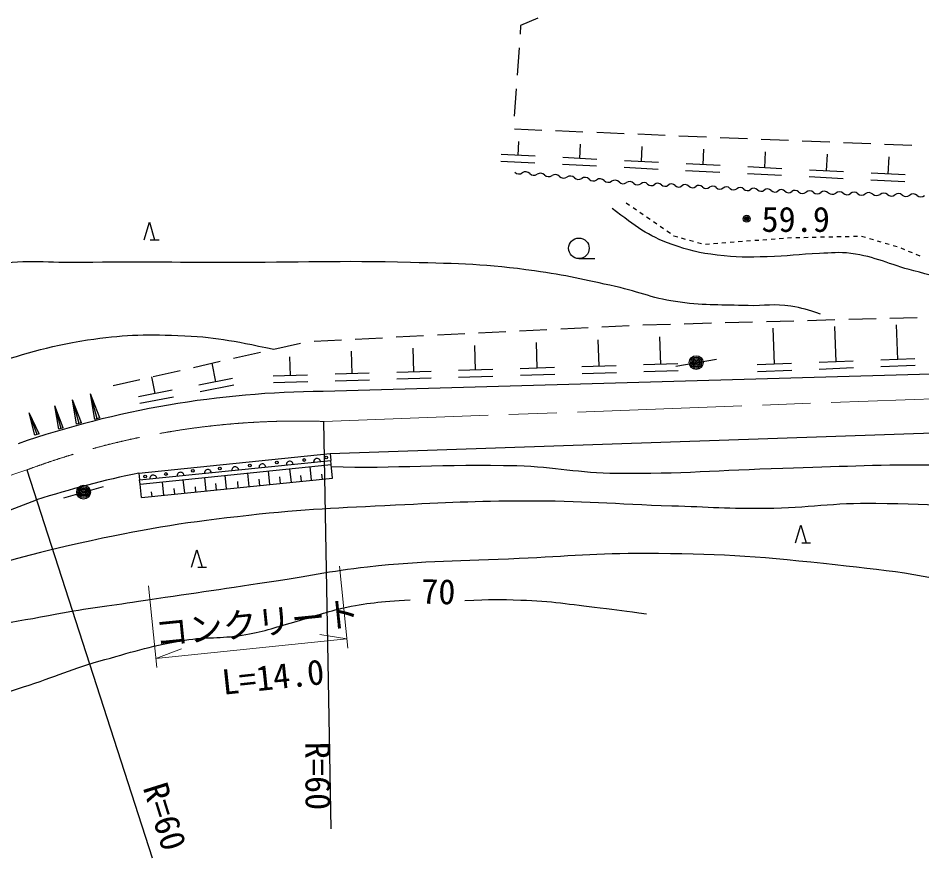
# Model space of a CAD drawing. Units: millimetres, scale not verified. Extents: x 40000 to 680000, y 20000 to 380000.
# Drawn here: x 110679 to 176552, y 279075 to 340325 of the extents above; entities that cross this region are included whole.
import ezdxf
from ezdxf.enums import TextEntityAlignment as Align

# ---------------------------------------------------------------- set-up
doc = ezdxf.new("R2010")
doc.units = ezdxf.units.MM
doc.header["$LTSCALE"] = 1000
doc.header["$PDMODE"] = 32
doc.header["$PDSIZE"] = 500
doc.linetypes.add('CHAIN', pattern=[18.5, 12, -1.5, 3.5, -1.5])
for name, color, linetype, lineweight in [('M-BGD', 7, 'Continuous', 25), ('M-BMK', 2, 'CHAIN', 13), ('M-STR-HTXT', 7, 'Continuous', 13)]:
    doc.layers.add(name, color=color, linetype=linetype, lineweight=lineweight)
doc.styles.add('ＭＳ ゴシック', font='')
doc.styles.get('ＭＳ ゴシック').set_extended_font_data('MS Gothic')

msp = doc.modelspace()

# ---------------------------------------------------------------- linework, layer by layer
at = {"layer": 'M-BGD'}
for p, q in [((148559, 340325), (147304, 339777)), ((147304, 339777), (147260, 339148)), ((147190, 338150), (147049, 336155)), ((146979, 335158), (146838, 333163)), ((146853, 332241), (148851, 332159)), ((149850, 332118), (151849, 332036)), ((152848, 331994), (154846, 331912)), ((155845, 331871), (157844, 331789)), ((158843, 331747), (160841, 331665)), ((161840, 331624), (163839, 331542)), ((164838, 331500), (166836, 331418)), ((167835, 331377), (169833, 331295)), ((147124, 330312), (147175, 331317)), ((151619, 330084), (151672, 331133)), ((156113, 329856), (156168, 330949)), ((160607, 329628), (160665, 330765)), ((170833, 331254), (172831, 331171)), ((173830, 331130), (175828, 331048)), ((148373, 330248), (145876, 330375)), ((152867, 330020), (150370, 330147)), ((165101, 329400), (165161, 330581)), ((169596, 329173), (169658, 330397)), ((174090, 328945), (174154, 330213)), ((148348, 329749), (145851, 329875)), ((152842, 329521), (150345, 329648)), ((157336, 329293), (154839, 329420)), ((157361, 329793), (154865, 329919)), ((161856, 329565), (159359, 329691)), ((166350, 329337), (163853, 329464)), ((161830, 329066), (159333, 329192)), ((166325, 328838), (163828, 328964)), ((170819, 328610), (168322, 328737)), ((170844, 329109), (168347, 329236)), ((175338, 328882), (172841, 329008)), ((175313, 328382), (172816, 328509)), ((155251, 326645), (155003, 326815)), ((155745, 326305), (155498, 326475)), ((156240, 325965), (155992, 326135)), ((119864, 324150), (120248, 325430)), ((120248, 325430), (120632, 324151)), ((156734, 325626), (156487, 325796)), ((157229, 325286), (156981, 325456)), ((157723, 324946), (157476, 325116)), ((158217, 324606), (157970, 324776)), ((120312, 324150), (120952, 324151)), ((158480, 324426), (158465, 324436)), ((158751, 324349), (158480, 324426)), ((159328, 324185), (159039, 324267)), ((159905, 324021), (159617, 324103)), ((164662, 324114), (164362, 324092)), ((165260, 324157), (164961, 324136)), ((165859, 324201), (165559, 324179)), ((166457, 324244), (166158, 324222)), ((167055, 324287), (166756, 324266)), ((167655, 324303), (167355, 324296)), ((168255, 324316), (167955, 324309)), ((168855, 324329), (168555, 324323)), ((169455, 324342), (169155, 324336)), ((170055, 324355), (169755, 324349)), ((170654, 324368), (170355, 324362)), ((171254, 324381), (170954, 324375)), ((171854, 324394), (171554, 324388)), ((172442, 324316), (172154, 324400)), ((173017, 324147), (172730, 324231)), ((160482, 323858), (160194, 323940)), ((161073, 323831), (160774, 323806)), ((161671, 323882), (161372, 323856)), ((162269, 323932), (161970, 323907)), ((162866, 323983), (162568, 323957)), ((163465, 324027), (163166, 324005)), ((164063, 324070), (163764, 324049)), ((173593, 323977), (173305, 324062)), ((174169, 323808), (173881, 323893)), ((174744, 323639), (174457, 323723)), ((175306, 323429), (175029, 323544)), ((151542, 322783), (152721, 322791)), ((175859, 323198), (175582, 323313)), ((176413, 322967), (176136, 323083)), ((162216, 318115), (164215, 318169)), ((165215, 318197), (167214, 318252)), ((168214, 318279), (170213, 318334)), ((171213, 318362), (173212, 318416)), ((174211, 318444), (176211, 318499)), ((147229, 317508), (149227, 317606)), ((150225, 317655), (152223, 317754)), ((153222, 317803), (155219, 317901)), ((156218, 317950), (158217, 318005)), ((159217, 318032), (161216, 318087)), ((165804, 315077), (165700, 317710)), ((170301, 315255), (170199, 317834)), ((174797, 315433), (174697, 317957)), ((132247, 316771), (134245, 316869)), ((135244, 316918), (137241, 317016)), ((138240, 317066), (140238, 317164)), ((141236, 317213), (143234, 317311)), ((144233, 317360), (146230, 317459)), ((153020, 314927), (152962, 316861)), ((157518, 315061), (157458, 317067)), ((129311, 316184), (131261, 316627)), ((139526, 314523), (139474, 316244)), ((144024, 314658), (143970, 316450)), ((148522, 314792), (148466, 316656)), ((126386, 315518), (128336, 315962)), ((130530, 314254), (130489, 315622)), ((135028, 314388), (134978, 316038)), ((123461, 314853), (125411, 315296)), ((125089, 313806), (124823, 315160)), ((154269, 314964), (151770, 314889)), ((158767, 315099), (156268, 315024)), ((158621, 314940), (161578, 315451)), ((167053, 315127), (164555, 315028)), ((171550, 315305), (169052, 315206)), ((176046, 315482), (173548, 315384)), ((176066, 314983), (173568, 314884)), ((120535, 314188), (122485, 314631)), ((131779, 314291), (129280, 314216)), ((186695, 314632), (132906, 313089)), ((136277, 314426), (133778, 314351)), ((140775, 314560), (138276, 314486)), ((145273, 314695), (142774, 314620)), ((149771, 314830), (147272, 314755)), ((149786, 314330), (147287, 314255)), ((154284, 314464), (151785, 314390)), ((158782, 314599), (156283, 314524)), ((167073, 314627), (164575, 314528)), ((171569, 314805), (169071, 314706)), ((117610, 313522), (119560, 313966)), ((120674, 312937), (120432, 314167)), ((126316, 314047), (123863, 313564)), ((126412, 313556), (123959, 313074)), ((131794, 313791), (129295, 313717)), ((136292, 313926), (133793, 313851)), ((140790, 314061), (138291, 313986)), ((145288, 314195), (142789, 314120)), ((116452, 311109), (115956, 312930)), ((116634, 311159), (115956, 312930)), ((116270, 311060), (115956, 312930)), ((121900, 313178), (119447, 312696)), ((115123, 310747), (114648, 312488)), ((115298, 310794), (114648, 312488)), ((114949, 310699), (114648, 312488)), ((121997, 312688), (119544, 312205)), ((113810, 310389), (113357, 312052)), ((113977, 310434), (113357, 312052)), ((113644, 310344), (113357, 312052)), ((112059, 309958), (111485, 311534)), ((112216, 310015), (111485, 311534)), ((111901, 309901), (111485, 311534)), ((116634, 311159), (116270, 311060)), ((113977, 310434), (113644, 310344)), ((115298, 310794), (114949, 310699)), ((133500, 281206), (132959, 310907)), ((133413, 308563), (186948, 310396)), ((112216, 310015), (111901, 309901)), ((119486, 307140), (133413, 308563)), ((133413, 308563), (133464, 308065)), ((119537, 306643), (133464, 308065)), ((119567, 306344), (133495, 307767)), ((133495, 307767), (133464, 308065)), ((133596, 306772), (133495, 307767)), ((111318, 307374), (120442, 279075)), ((119486, 307140), (119537, 306643)), ((125880, 305984), (125779, 306979)), ((127519, 306151), (127417, 307146)), ((129020, 306305), (128919, 307300)), ((130597, 306466), (130495, 307461)), ((131342, 306542), (131298, 306969)), ((132070, 306616), (131969, 307611)), ((132865, 306697), (132827, 307072)), ((119567, 306344), (119537, 306643)), ((119669, 305350), (119567, 306344)), ((119669, 305350), (133596, 306772)), ((121305, 305517), (121203, 306511)), ((122822, 305672), (122721, 306666)), ((124392, 305832), (124291, 306827)), ((125144, 305909), (125097, 306373)), ((126730, 306071), (126683, 306527)), ((128308, 306232), (128261, 306687)), ((129804, 306385), (129754, 306872)), ((114015, 305341), (116902, 306157)), ((120444, 305429), (120408, 305782)), ((122092, 305597), (122050, 306015)), ((123639, 305755), (123600, 306143)), ((96352, 299204), (112025, 305182)), ((167348, 302063), (167731, 303343)), ((167731, 303343), (168116, 302063)), ((167796, 302063), (168436, 302063)), ((123322, 300275), (123706, 301555)), ((123706, 301555), (124090, 300275)), ((123770, 300275), (124410, 300275))]:
    msp.add_line(p, q, dxfattribs=at)
for centre, radius in [((163779, 325692), 150), ((163779, 325692), 120), ((163779, 325692), 90), ((163779, 325692), 60), ((163779, 325692), 30), ((163779, 325692), 20), ((151553, 323533), 750), ((160099, 315196), 500), ((160099, 315196), 400), ((160099, 315196), 300), ((160099, 315196), 200), ((160099, 315196), 100), ((133127, 308285), 100), ((127564, 307688), 100), ((129541, 307913), 100), ((131536, 308094), 100), ((119935, 306900), 100), ((121459, 307076), 100), ((123424, 307300), 100), ((125374, 307478), 100), ((115458, 305749), 500), ((115458, 305749), 400), ((115458, 305749), 300), ((115458, 305749), 200), ((115458, 305749), 100)]:
    msp.add_circle(centre, radius, dxfattribs=at)
for centre, radius, start, end in [((147183, 329381), 420, 224.23479, 305.00537), ((147665, 328694), 420, 44.23479, 125.00537), ((148268, 329279), 420, 224.23479, 305.00537), ((148750, 328592), 420, 44.23479, 125.00537), ((149353, 329177), 420, 224.23479, 305.00537), ((149834, 328489), 420, 44.23479, 125.00537), ((150438, 329075), 420, 224.23479, 305.00537), ((150919, 328387), 420, 44.23479, 125.00537), ((152004, 328285), 420, 44.23479, 125.00537), ((151523, 328973), 420, 224.23479, 305.00537), ((152607, 328870), 420, 224.23479, 305.00537), ((153089, 328183), 420, 44.23479, 125.00537), ((153692, 328768), 420, 224.23479, 305.00537), ((154174, 328081), 420, 44.23479, 125.00537), ((154777, 328666), 420, 224.23479, 305.00537), ((155258, 327979), 420, 44.23479, 125.00537), ((155824, 328520), 362, 223.41444, 310.61977), ((156296, 327970), 362, 43.41444, 130.61977), ((156825, 328468), 362, 223.41444, 310.61977), ((157297, 327918), 362, 43.41444, 130.61977), ((157826, 328416), 362, 223.41444, 310.61977), ((158298, 327866), 362, 43.41444, 130.61977), ((158826, 328364), 362, 223.41444, 310.61977), ((159298, 327814), 362, 43.41444, 130.61977), ((159827, 328312), 362, 223.41444, 310.61977), ((160299, 327761), 362, 43.41444, 130.61977), ((161300, 327709), 362, 43.41444, 130.61977), ((160828, 328260), 362, 223.41444, 310.61977), ((161828, 328207), 362, 223.41444, 310.61977), ((162300, 327657), 362, 43.41444, 130.61977), ((162829, 328155), 362, 223.41444, 310.61977), ((163301, 327605), 362, 43.41444, 130.61977), ((163830, 328103), 362, 223.41444, 310.61977), ((164302, 327553), 362, 43.41444, 130.61977), ((164830, 328051), 362, 223.41444, 310.61977), ((165302, 327501), 362, 43.41444, 130.61977), ((165831, 327999), 362, 223.41444, 310.61977), ((166303, 327449), 362, 43.41444, 130.61977), ((166832, 327947), 362, 223.41444, 310.61977), ((167304, 327396), 362, 43.41444, 130.61977), ((167847, 327950), 413, 227.57109, 309.02414), ((168367, 327309), 413, 47.57109, 129.02414), ((168927, 327918), 413, 227.57109, 309.02414), ((169447, 327277), 413, 47.57109, 129.02414), ((170006, 327886), 413, 227.57109, 309.02414), ((170526, 327245), 413, 47.57109, 129.02414), ((171085, 327854), 413, 227.57109, 309.02414), ((171605, 327212), 413, 47.57109, 129.02414), ((172164, 327822), 413, 227.57109, 309.02414), ((172684, 327180), 413, 47.57109, 129.02414), ((173243, 327790), 413, 227.57109, 309.02414), ((173763, 327148), 413, 47.57109, 129.02414), ((174323, 327758), 413, 227.57109, 309.02414), ((174843, 327116), 413, 47.57109, 129.02414), ((175402, 327726), 413, 227.57109, 309.02414), ((175922, 327084), 413, 47.57109, 129.02414), ((176481, 327694), 413, 227.57109, 309.02414), ((133289, 244129), 68961, 90.31753, 109.13883), ((128490, 307557), 250, 5.83202, 185.83202), ((130480, 307761), 250, 5.83202, 185.83202), ((132469, 307964), 250, 5.83202, 185.83202), ((133432, 238811), 69738, 101.5356, 107.87648), ((120531, 306744), 250, 5.83202, 185.83202), ((122521, 306948), 250, 5.83202, 185.83202), ((124511, 307151), 250, 5.83202, 185.83202), ((126500, 307354), 250, 5.83202, 185.83202)]:
    msp.add_arc(centre, radius, start, end, dxfattribs=at)
for points, knots in [([(204869, 321100), (201759, 322019), (200893, 322286), (198303, 322879), (196032, 323398), (194769, 323805), (192449, 324024), (191717, 324093), (191285, 324139), (190566, 323983), (189923, 323843), (189585, 323601), (189093, 323164), (188555, 322686), (188517, 322177), (187988, 321690), (187466, 321211), (187037, 321085), (186350, 320912), (184640, 320479), (183605, 320380), (181848, 320543), (179496, 320761), (178242, 321309), (175953, 321893), (174152, 322352), (173211, 322927), (171368, 323161), (170479, 323273), (169970, 323195), (169075, 323160), (167586, 323103), (166758, 322946), (165268, 322914), (163845, 322884), (163038, 322862), (161625, 323036), (160320, 323198), (159590, 323376), (158350, 323814), (156470, 324477), (155799, 325083), (153970, 326433)], [0, 0, 0, 0, 1, 1, 1, 2, 2, 2, 3, 3, 3, 4, 4, 4, 5, 5, 5, 6, 6, 6, 7, 7, 7, 8, 8, 8, 9, 9, 9, 10, 10, 10, 11, 11, 11, 12, 12, 12, 13, 13, 13, 14, 14, 14, 14]), ([(169158, 318739), (168198, 319075), (167853, 319167), (166988, 319312), (165790, 319513), (165092, 319313), (163877, 319353), (161941, 319416), (160846, 319355), (158924, 319597), (157046, 319834), (156064, 320334), (154216, 320743), (151926, 321250), (150644, 321559), (148321, 321888), (144815, 322385), (142815, 322409), (139275, 322501), (134080, 322635), (131167, 322499), (125971, 322498), (121830, 322498), (119509, 322554), (115369, 322497), (112858, 322462), (111432, 322695), (108942, 322373), (105768, 321962), (104047, 321372), (100960, 320529), (96890, 319419), (95511, 318851), (90735, 317053)], [0, 0, 0, 0, 1, 1, 1, 2, 2, 2, 3, 3, 3, 4, 4, 4, 5, 5, 5, 6, 6, 6, 7, 7, 7, 8, 8, 8, 9, 9, 9, 10, 10, 10, 11, 11, 11, 11]), ([(92974, 309939), (95772, 311047), (96551, 311329), (98873, 312137), (102423, 313373), (104463, 313914), (108083, 314923), (111053, 315749), (112687, 316405), (115738, 316848), (118289, 317218), (119753, 317280), (122328, 317176), (125081, 317066), (126132, 316835), (129311, 316184)], [0, 0, 0, 0, 1, 1, 1, 2, 2, 2, 3, 3, 3, 4, 4, 4, 5, 5, 5, 5]), ([(133510, 307619), (138206, 307462), (141654, 307833), (147039, 307684), (149894, 307606), (151474, 307157), (154330, 307129), (159056, 307082), (161701, 307370), (166426, 307500), (170575, 307614), (172898, 307775), (177049, 307747), (181369, 307718), (183805, 307772), (188101, 307319), (192564, 306848), (195204, 306672), (199338, 304926), (200672, 304363), (201222, 304166), (202682, 303328)], [0, 0, 0, 0, 1, 1, 1, 2, 2, 2, 3, 3, 3, 4, 4, 4, 5, 5, 5, 6, 6, 6, 7, 7, 7, 7]), ([(202167, 289375), (201679, 291362), (201457, 292081), (200691, 293690), (199735, 295696), (199007, 296784), (197436, 298356), (195700, 300092), (194312, 300617), (192093, 301670), (189379, 302959), (187677, 303324), (184725, 303880), (180275, 304718), (177707, 304844), (173181, 304922), (170060, 304975), (168319, 304585), (165198, 304552), (162511, 304524), (161007, 304654), (158321, 304735), (154147, 304861), (151813, 305121), (147637, 305102), (143942, 305084), (141872, 304982), (138181, 304793), (134003, 304580), (131654, 304523), (127497, 304055), (122983, 303546), (120453, 303178), (116015, 302211), (111576, 301243), (109130, 300510), (104779, 299200), (101773, 298295), (100781, 297983), (97124, 296749)], [0, 0, 0, 0, 1, 1, 1, 2, 2, 2, 3, 3, 3, 4, 4, 4, 5, 5, 5, 6, 6, 6, 7, 7, 7, 8, 8, 8, 9, 9, 9, 10, 10, 10, 11, 11, 11, 12, 12, 12, 13, 13, 13, 13]), ([(98446, 292549), (101422, 293846), (102363, 294216), (104964, 295025), (108221, 296037), (110149, 296227), (113499, 296868), (115811, 297311), (117127, 297436), (119454, 297790), (123170, 298356), (125256, 298639), (128972, 299204), (131779, 299631), (133334, 299995), (136156, 300310), (140453, 300790), (142890, 300712), (147208, 300926), (150804, 301105), (152818, 301311), (156418, 301296), (161487, 301276), (164337, 301123), (169374, 300561), (173991, 300047), (176629, 299847), (181103, 298599), (184342, 297694), (186170, 297094), (189147, 295530), (191769, 294152), (193393, 293521), (195595, 291540), (196780, 290473), (197253, 290023), (198420, 288593)], [0, 0, 0, 0, 1, 1, 1, 2, 2, 2, 3, 3, 3, 4, 4, 4, 5, 5, 5, 6, 6, 6, 7, 7, 7, 8, 8, 8, 9, 9, 9, 10, 10, 10, 11, 11, 11, 12, 12, 12, 12]), ([(99733, 288457), (105187, 289833), (106696, 290156), (111071, 291546), (113396, 292285), (114640, 292888), (116992, 293539), (119255, 294165), (120514, 294588), (122832, 294959), (124448, 295218), (125391, 295060), (127007, 295315), (128506, 295551), (129309, 295873), (130773, 296271), (132154, 296645), (132898, 296967), (134294, 297281), (136201, 297710), (136939, 297731), (139260, 297909)], [0, 0, 0, 0, 1, 1, 1, 2, 2, 2, 3, 3, 3, 4, 4, 4, 5, 5, 5, 6, 6, 6, 7, 7, 7, 7]), ([(143245, 297855), (145162, 297933), (145723, 297934), (147311, 297883), (149581, 297812), (150842, 297581), (153096, 297311), (154420, 297153), (154848, 297101), (156480, 296875)], [0, 0, 0, 0, 1, 1, 1, 2, 2, 2, 3, 3, 3, 3])]:
    msp.add_open_spline(points, degree=3, knots=knots, dxfattribs=at)
msp.add_point((163779, 325692), dxfattribs=at)
at = {"layer": 'M-BMK'}
for p, q in [((132959, 310907), (186869, 312915)), ((95529, 302059), (111318, 307374))]:
    msp.add_line(p, q, dxfattribs=at)
msp.add_arc((131099, 254253), 56684, 88.12032, 110.42451, dxfattribs=at)
at = {"layer": 'M-STR-HTXT'}
for p, q in [((134102, 300343), (134711, 294374)), ((120174, 298920), (120784, 292952)), ((134643, 295044), (132668, 295363)), ((120715, 293622), (134643, 295044)), ((120715, 293622), (122584, 294333))]:
    msp.add_line(p, q, dxfattribs=at)

# ---------------------------------------------------------------- texts
at = {"layer": 'M-BGD', "style": 'ＭＳ ゴシック'}
for s, rotation, p in [('59.9', 0.009, (164859, 324182)), ('70', 358.541, (140024, 297072)), ('R=60', 270.397, (131052, 287535)), ('R=60', 287.412, (119236, 284040))]:
    msp.add_text(s, height=1833, rotation=rotation, dxfattribs=at).set_placement(p, align=Align.BOTTOM_LEFT)
at = {"layer": 'M-STR-HTXT', "style": 'ＭＳ ゴシック'}
for s, rotation, p in [('コンクリート', 5.752, (120772, 293989)), ('L=14.0', 6.109, (125692, 290425))]:
    msp.add_text(s, height=1833, rotation=rotation, dxfattribs=at).set_placement(p, align=Align.BOTTOM_LEFT)

doc.saveas('drawing.dxf')
